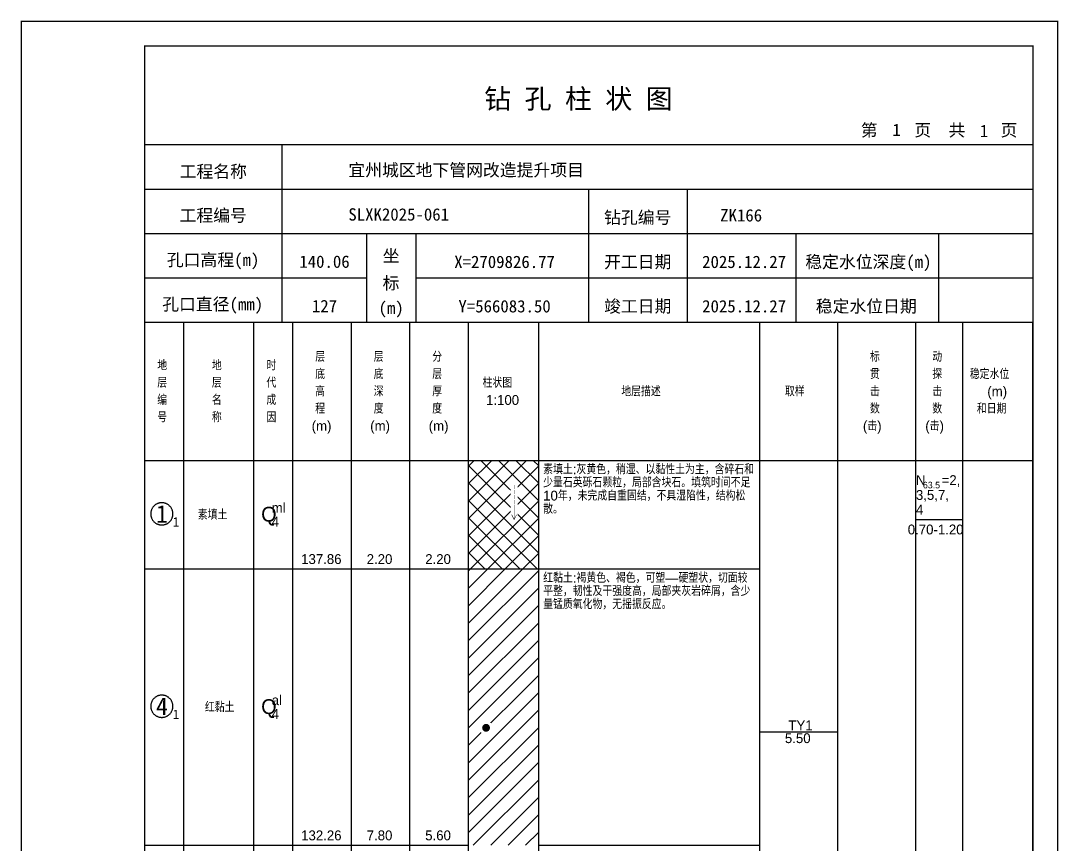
# Model space of a CAD drawing. Header units: millimetres. Extents: x 12489 to 89920, y 4630 to 4927.
# Drawn here: x 67929.3 to 68139.6, y 4759.7 to 4926.8 of the extents above; entities that cross this region are included whole.
import ezdxf
from ezdxf.enums import TextEntityAlignment as Align

# ---------------------------------------------------------------- set-up
doc = ezdxf.new("R2010")
doc.units = ezdxf.units.MM
doc.layers.add('GICAD_QUYANG', color=7, linetype='Continuous')
doc.layers.add('ZZT_TC', color=7, linetype='Continuous')
doc.styles.add('成果图图块', font='', dxfattribs={"height": 2.5})
doc.styles.add('成果图模板', font='')
doc.styles.add('成果图模板标题', font='simhei.ttf')
doc.styles.add('成果图表体', font='Comfont.shx', dxfattribs={"height": 2, "bigfont": 'Hztxt12a.shx'})
doc.styles.get('成果图图块').set_extended_font_data('FangSong_GB2312')
doc.styles.get('成果图模板').set_extended_font_data('FangSong_GB2312')

# ---------------------------------------------------------------- blocks, each defined once
blk = doc.blocks.new('DCBH-1-1-1527', base_point=(0.3, -0.11))
at = {"layer": 'ZZT_TC', "color": 7}
blk.add_polyline3d([(-0.19, 2.31, 0), (-0.3, 2.31, 0), (-0.41, 2.3, 0), (-0.52, 2.29, 0), (-0.63, 2.27, 0), (-0.73, 2.24, 0), (-0.84, 2.21, 0), (-0.95, 2.18, 0), (-1.05, 2.14, 0), (-1.15, 2.09, 0), (-1.25, 2.04, 0), (-1.35, 1.99, 0), (-1.44, 1.93, 0), (-1.53, 1.87, 0), (-1.62, 1.8, 0), (-1.7, 1.73, 0), (-1.78, 1.65, 0), (-1.86, 1.57, 0), (-1.93, 1.49, 0), (-2, 1.4, 0), (-2.06, 1.31, 0), (-2.12, 1.22, 0), (-2.17, 1.12, 0), (-2.22, 1.02, 0), (-2.27, 0.92, 0), (-2.31, 0.82, 0), (-2.34, 0.71, 0), (-2.37, 0.61, 0), (-2.4, 0.5, 0), (-2.41, 0.39, 0), (-2.43, 0.28, 0), (-2.44, 0.17, 0), (-2.44, 0.06, 0), (-2.44, -0.05, 0), (-2.43, -0.16, 0), (-2.41, -0.27, 0), (-2.4, -0.38, 0), (-2.37, -0.49, 0), (-2.34, -0.6, 0), (-2.31, -0.7, 0), (-2.27, -0.8, 0), (-2.22, -0.9, 0), (-2.17, -1, 0), (-2.12, -1.1, 0), (-2.06, -1.19, 0), (-2, -1.28, 0), (-1.93, -1.37, 0), (-1.86, -1.45, 0), (-1.78, -1.53, 0), (-1.7, -1.61, 0), (-1.62, -1.68, 0), (-1.53, -1.75, 0), (-1.44, -1.81, 0), (-1.35, -1.87, 0), (-1.25, -1.93, 0), (-1.15, -1.98, 0), (-1.05, -2.02, 0), (-0.95, -2.06, 0), (-0.84, -2.1, 0), (-0.73, -2.13, 0), (-0.63, -2.15, 0), (-0.52, -2.17, 0), (-0.41, -2.18, 0), (-0.3, -2.19, 0), (-0.19, -2.19, 0), (-0.08, -2.19, 0), (0.03, -2.18, 0), (0.14, -2.17, 0), (0.25, -2.15, 0), (0.36, -2.13, 0), (0.47, -2.1, 0), (0.57, -2.06, 0), (0.67, -2.02, 0), (0.77, -1.98, 0), (0.87, -1.93, 0), (0.97, -1.87, 0), (1.06, -1.81, 0), (1.15, -1.75, 0), (1.24, -1.68, 0), (1.32, -1.61, 0), (1.4, -1.53, 0), (1.48, -1.45, 0), (1.55, -1.37, 0), (1.62, -1.28, 0), (1.68, -1.19, 0), (1.74, -1.1, 0), (1.8, -1, 0), (1.85, -0.9, 0), (1.89, -0.8, 0), (1.93, -0.7, 0), (1.97, -0.6, 0), (2, -0.49, 0), (2.02, -0.38, 0), (2.04, -0.27, 0), (2.05, -0.16, 0), (2.06, -0.05, 0), (2.06, 0.06, 0), (2.06, 0.17, 0), (2.05, 0.28, 0), (2.04, 0.39, 0), (2.02, 0.5, 0), (2, 0.61, 0), (1.97, 0.71, 0), (1.93, 0.82, 0), (1.89, 0.92, 0), (1.85, 1.02, 0), (1.8, 1.12, 0), (1.74, 1.22, 0), (1.68, 1.31, 0), (1.62, 1.4, 0), (1.55, 1.49, 0), (1.48, 1.57, 0), (1.4, 1.65, 0), (1.32, 1.73, 0), (1.24, 1.8, 0), (1.15, 1.87, 0), (1.06, 1.93, 0), (0.97, 1.99, 0), (0.87, 2.04, 0), (0.77, 2.09, 0), (0.67, 2.14, 0), (0.57, 2.18, 0), (0.47, 2.21, 0), (0.36, 2.24, 0), (0.25, 2.27, 0), (0.14, 2.29, 0), (0.03, 2.3, 0), (-0.08, 2.31, 0), (-0.19, 2.31, 0)], dxfattribs=at)
at = {"style": '成果图图块'}
blk.add_text('1', height=3.57, dxfattribs=at).set_placement((-0.16, -1.74), align=Align.CENTER)
blk.add_text('1', height=1.91, dxfattribs=at).set_placement((2.03, -2.53))
blk = doc.blocks.new('DCBH-1-1-1528', base_point=(0.3, -0.11))
at = {"layer": 'ZZT_TC', "color": 7}
blk.add_polyline3d([(-0.19, 2.31, 0), (-0.3, 2.31, 0), (-0.41, 2.3, 0), (-0.52, 2.29, 0), (-0.63, 2.27, 0), (-0.73, 2.24, 0), (-0.84, 2.21, 0), (-0.95, 2.18, 0), (-1.05, 2.14, 0), (-1.15, 2.09, 0), (-1.25, 2.04, 0), (-1.35, 1.99, 0), (-1.44, 1.93, 0), (-1.53, 1.87, 0), (-1.62, 1.8, 0), (-1.7, 1.73, 0), (-1.78, 1.65, 0), (-1.86, 1.57, 0), (-1.93, 1.49, 0), (-2, 1.4, 0), (-2.06, 1.31, 0), (-2.12, 1.22, 0), (-2.17, 1.12, 0), (-2.22, 1.02, 0), (-2.27, 0.92, 0), (-2.31, 0.82, 0), (-2.34, 0.71, 0), (-2.37, 0.61, 0), (-2.4, 0.5, 0), (-2.41, 0.39, 0), (-2.43, 0.28, 0), (-2.44, 0.17, 0), (-2.44, 0.06, 0), (-2.44, -0.05, 0), (-2.43, -0.16, 0), (-2.41, -0.27, 0), (-2.4, -0.38, 0), (-2.37, -0.49, 0), (-2.34, -0.6, 0), (-2.31, -0.7, 0), (-2.27, -0.8, 0), (-2.22, -0.9, 0), (-2.17, -1, 0), (-2.12, -1.1, 0), (-2.06, -1.19, 0), (-2, -1.28, 0), (-1.93, -1.37, 0), (-1.86, -1.45, 0), (-1.78, -1.53, 0), (-1.7, -1.61, 0), (-1.62, -1.68, 0), (-1.53, -1.75, 0), (-1.44, -1.81, 0), (-1.35, -1.87, 0), (-1.25, -1.93, 0), (-1.15, -1.98, 0), (-1.05, -2.02, 0), (-0.95, -2.06, 0), (-0.84, -2.1, 0), (-0.73, -2.13, 0), (-0.63, -2.15, 0), (-0.52, -2.17, 0), (-0.41, -2.18, 0), (-0.3, -2.19, 0), (-0.19, -2.19, 0), (-0.08, -2.19, 0), (0.03, -2.18, 0), (0.14, -2.17, 0), (0.25, -2.15, 0), (0.36, -2.13, 0), (0.47, -2.1, 0), (0.57, -2.06, 0), (0.67, -2.02, 0), (0.77, -1.98, 0), (0.87, -1.93, 0), (0.97, -1.87, 0), (1.06, -1.81, 0), (1.15, -1.75, 0), (1.24, -1.68, 0), (1.32, -1.61, 0), (1.4, -1.53, 0), (1.48, -1.45, 0), (1.55, -1.37, 0), (1.62, -1.28, 0), (1.68, -1.19, 0), (1.74, -1.1, 0), (1.8, -1, 0), (1.85, -0.9, 0), (1.89, -0.8, 0), (1.93, -0.7, 0), (1.97, -0.6, 0), (2, -0.49, 0), (2.02, -0.38, 0), (2.04, -0.27, 0), (2.05, -0.16, 0), (2.06, -0.05, 0), (2.06, 0.06, 0), (2.06, 0.17, 0), (2.05, 0.28, 0), (2.04, 0.39, 0), (2.02, 0.5, 0), (2, 0.61, 0), (1.97, 0.71, 0), (1.93, 0.82, 0), (1.89, 0.92, 0), (1.85, 1.02, 0), (1.8, 1.12, 0), (1.74, 1.22, 0), (1.68, 1.31, 0), (1.62, 1.4, 0), (1.55, 1.49, 0), (1.48, 1.57, 0), (1.4, 1.65, 0), (1.32, 1.73, 0), (1.24, 1.8, 0), (1.15, 1.87, 0), (1.06, 1.93, 0), (0.97, 1.99, 0), (0.87, 2.04, 0), (0.77, 2.09, 0), (0.67, 2.14, 0), (0.57, 2.18, 0), (0.47, 2.21, 0), (0.36, 2.24, 0), (0.25, 2.27, 0), (0.14, 2.29, 0), (0.03, 2.3, 0), (-0.08, 2.31, 0), (-0.19, 2.31, 0)], dxfattribs=at)
at = {"style": '成果图图块'}
blk.add_text('4', height=3.57, dxfattribs=at).set_placement((-0.16, -1.74), align=Align.CENTER)
blk.add_text('1', height=1.91, dxfattribs=at).set_placement((2.03, -2.53))
blk = doc.blocks.new('gkqy1.dwg', base_point=(0.8, 0))
blk.add_wipeout([(-0.2, -0.2), (1.8, -0.2), (1.8, 1.8), (-0.2, 1.8)])
at = {"layer": 'GICAD_QUYANG'}
h = blk.add_hatch(color=7, dxfattribs=at)
edge = h.paths.add_edge_path()
edge.add_arc((0.8, 0.8), 0.8, 0, 360)
blk = doc.blocks.new('zztGLdt.dwg', base_point=(0.5, 0))
blk.add_wipeout([(-0.2, -0.2), (1.2, -0.2), (1.2, 3.2), (-0.2, 3.2)])
at = {"color": 7, "const_width": 0.1}
for points in [[(0.5, 3), (0.5, 0)], [(0, 1), (0.5, 0), (1, 1)]]:
    blk.add_lwpolyline(points, dxfattribs=at)
blk = doc.blocks.new('钻孔柱状图路桥昇龙制图梁世成校核莫家里.dwg253', base_point=(25, 236))
for p, q in [((52.82, 236), (52.82, 272)), ((25, 263), (205, 263)), ((115, 236), (115, 263)), ((135, 236), (135, 263)), ((25, 254), (205, 254)), ((70, 236), (70, 254)), ((80, 236), (80, 254)), ((157, 236), (157, 254)), ((185.95, 236), (185.95, 254)), ((25, 245), (70, 245)), ((80, 245), (205, 245))]:
    blk.add_line(p, q)
for points, const_width in [([(0, 0), (210, 0), (210, 297), (0, 297)], 0.25), ([(25, 5), (205, 5), (205, 292), (25, 292)], 0.3)]:
    blk.add_lwpolyline(points, close=True, dxfattribs=dict(const_width=const_width))
at = {"const_width": 0.3}
for points in [[(25, 272), (205, 272)], [(25, 236), (205, 236)]]:
    blk.add_lwpolyline(points, dxfattribs=at)
for s, height, style, p in [('钻 孔 柱 状 图', 4, '成果图模板标题', (93.8, 279.31)), ('第', 2.5, '成果图模板', (170.12, 273.7)), ('页', 2.5, '成果图模板', (180.96, 273.7)), ('共', 2.5, '成果图模板', (187.88, 273.7)), ('页', 2.5, '成果图模板', (198.44, 273.7)), ('工程名称', 2.5, '成果图模板', (32.07, 265.32)), ('宜州城区地下管网改造提升项目', 2.5, '成果图模板', (66.26, 265.61)), ('工程编号', 2.5, '成果图模板', (32.05, 256.41)), ('SLXK2025-061', 2.5, '成果图模板', (66.26, 256.61)), ('钻孔编号', 2.5, '成果图模板', (118.08, 256)), ('ZK166', 2.5, '成果图模板', (141.61, 256.43)), ('孔口高程(m)', 2.5, '成果图模板', (29.48, 247.41)), ('坐', 2.5, '成果图模板', (73.21, 248.24)), ('开工日期', 2.5, '成果图模板', (118.08, 247)), ('稳定水位深度(m)', 2.5, '成果图模板', (158.86, 247)), ('标', 2.5, '成果图模板', (73.21, 242.7)), ('孔口直径(mm)', 2.5, '成果图模板', (28.54, 238.41)), ('(m) ', 2.5, '成果图模板', (72.38, 237.65)), ('竣工日期', 2.5, '成果图模板', (118.08, 238)), ('稳定水位日期', 2.5, '成果图模板', (160.99, 238))]:
    blk.add_text(s, height=height, dxfattribs=dict(style=style)).set_placement(p)
at = {"style": '成果图模板'}
for s, p in [('1', (177.35, 273.74)), ('1', (195.08, 273.53)), ('140.06', (61.43, 247.04)), ('X=2709826.77', (97.92, 247)), ('2025.12.27', (146.46, 247)), ('127', (61.43, 238.04)), ('Y=566083.50', (97.92, 238)), ('2025.12.27', (146.46, 238))]:
    blk.add_text(s, height=2.5, dxfattribs=at).set_placement(p, align=Align.CENTER)

msp = doc.modelspace()

# ---------------------------------------------------------------- hatches: boundary and pattern name
at = {"linetype": 'Continuous'}
h = msp.add_hatch(dxfattribs=at)
h.set_pattern_fill('GKSTT', scale=0.5, style=0, pattern_type=2)
h.set_pattern_definition([(45, (0, 0), (-1.76776695, 1.76776695), []), (135, (0, 0), (-1.76776695, -1.76776695), [])])
h.paths.add_polyline_path([(68020.06, 4815.71), (68034.29, 4815.71), (68034.29, 4837.71), (68020.06, 4837.71)])
h = msp.add_hatch(dxfattribs=at)
h.set_pattern_fill('GKNXT', scale=0.5, style=0, pattern_type=2)
h.set_pattern_definition([(45, (0, 0), (-1.76776695, 1.76776695), [])])
h.paths.add_polyline_path([(68020.06, 4759.71), (68034.29, 4759.71), (68034.29, 4815.71), (68020.06, 4815.71)])

# ---------------------------------------------------------------- linework, layer by layer
at = {"color": 0}
for p, q in [((67954.45, 4837.71), (67962.35, 4837.71)), ((67954.45, 4815.71), (67954.45, 4837.71)), ((67962.35, 4815.71), (67962.35, 4837.71)), ((67954.45, 4815.71), (67962.35, 4815.71)), ((67954.45, 4815.71), (67962.35, 4815.71)), ((67954.45, 4759.71), (67954.45, 4815.71)), ((67962.35, 4759.71), (67962.35, 4815.71)), ((67954.45, 4759.71), (67962.35, 4759.71))]:
    msp.add_line(p, q, dxfattribs=at)
for points in [[(67954.45, 4865.71), (67962.35, 4865.71)], [(67954.45, 4837.71), (67954.45, 4865.71)], [(67962.35, 4837.71), (67962.35, 4865.71)], [(67962.35, 4865.71), (67976.58, 4865.71)], [(67962.35, 4837.71), (67962.35, 4865.71)], [(67976.58, 4837.71), (67976.58, 4865.71)], [(67976.58, 4865.71), (67984.49, 4865.71)], [(67976.58, 4837.71), (67976.58, 4865.71)], [(67984.49, 4837.71), (67984.49, 4865.71)], [(67984.49, 4865.71), (67996.35, 4865.71)], [(67984.49, 4837.71), (67984.49, 4865.71)], [(67996.35, 4837.71), (67996.35, 4865.71)], [(67996.35, 4865.71), (68008.2, 4865.71)], [(67996.35, 4837.71), (67996.35, 4865.71)], [(68008.2, 4837.71), (68008.2, 4865.71)], [(68008.2, 4865.71), (68020.06, 4865.71)], [(68008.2, 4837.71), (68008.2, 4865.71)], [(68020.06, 4837.71), (68020.06, 4865.71)], [(68020.06, 4865.71), (68034.29, 4865.71)], [(68020.06, 4837.71), (68020.06, 4865.71)], [(68034.29, 4837.71), (68034.29, 4865.71)], [(68034.29, 4865.71), (68079.11, 4865.71)], [(68034.29, 4837.71), (68034.29, 4865.71)], [(68079.11, 4837.71), (68079.11, 4865.71)], [(68079.11, 4865.71), (68094.92, 4865.71)], [(68079.11, 4837.71), (68079.11, 4865.71)], [(68094.92, 4837.71), (68094.92, 4865.71)], [(68094.92, 4865.71), (68110.73, 4865.71)], [(68094.92, 4837.71), (68094.92, 4865.71)], [(68110.73, 4837.71), (68110.73, 4865.71)], [(68110.73, 4865.71), (68120.22, 4865.71)], [(68110.73, 4837.71), (68110.73, 4865.71)], [(68120.22, 4837.71), (68120.22, 4865.71)], [(68120.22, 4865.71), (68134.45, 4865.71)], [(68120.22, 4837.71), (68120.22, 4865.71)], [(68134.45, 4837.71), (68134.45, 4865.71)], [(67954.45, 4837.71), (67962.35, 4837.71)], [(67954.45, 4643.71), (67954.45, 4837.71)], [(67954.45, 4837.71), (67962.35, 4837.71)], [(67962.35, 4643.71), (67962.35, 4837.71)], [(67962.35, 4837.71), (67976.58, 4837.71)], [(67962.35, 4643.71), (67962.35, 4837.71)], [(67962.35, 4837.71), (67976.58, 4837.71)], [(67962.35, 4837.71), (67976.58, 4837.71)], [(67962.35, 4815.71), (67962.35, 4837.71)], [(67976.58, 4643.71), (67976.58, 4837.71)], [(67976.58, 4815.71), (67976.58, 4837.71)], [(67976.58, 4837.71), (67984.49, 4837.71)], [(67976.58, 4643.71), (67976.58, 4837.71)], [(67976.58, 4837.71), (67984.49, 4837.71)], [(67976.58, 4837.71), (67984.49, 4837.71)], [(67976.58, 4815.71), (67976.58, 4837.71)], [(67984.49, 4643.71), (67984.49, 4837.71)], [(67984.49, 4815.71), (67984.49, 4837.71)], [(67984.49, 4837.71), (67996.35, 4837.71)], [(67984.49, 4643.71), (67984.49, 4837.71)], [(67984.49, 4837.71), (67996.35, 4837.71)], [(67984.49, 4837.71), (67996.35, 4837.71)], [(67984.49, 4815.71), (67984.49, 4837.71)], [(67996.35, 4643.71), (67996.35, 4837.71)], [(67996.35, 4815.71), (67996.35, 4837.71)], [(67996.35, 4837.71), (68008.2, 4837.71)], [(67996.35, 4643.71), (67996.35, 4837.71)], [(67996.35, 4837.71), (68008.2, 4837.71)], [(67996.35, 4837.71), (68008.2, 4837.71)], [(67996.35, 4815.71), (67996.35, 4837.71)], [(68008.2, 4643.71), (68008.2, 4837.71)], [(68008.2, 4815.71), (68008.2, 4837.71)], [(68008.2, 4837.71), (68020.06, 4837.71)], [(68008.2, 4643.71), (68008.2, 4837.71)], [(68008.2, 4837.71), (68020.06, 4837.71)], [(68008.2, 4837.71), (68020.06, 4837.71)], [(68008.2, 4815.71), (68008.2, 4837.71)], [(68020.06, 4643.71), (68020.06, 4837.71)], [(68020.06, 4815.71), (68020.06, 4837.71)], [(68020.06, 4837.71), (68034.29, 4837.71)], [(68020.06, 4643.71), (68020.06, 4837.71)], [(68020.06, 4837.71), (68034.29, 4837.71)], [(68034.29, 4643.71), (68034.29, 4837.71)], [(68034.29, 4837.71), (68079.11, 4837.71)], [(68034.29, 4643.71), (68034.29, 4837.71)], [(68034.29, 4837.71), (68079.11, 4837.71)], [(68034.29, 4837.71), (68079.11, 4837.71)], [(68034.29, 4815.71), (68034.29, 4837.71)], [(68079.11, 4643.71), (68079.11, 4837.71)], [(68079.11, 4815.71), (68079.11, 4837.71)], [(68079.11, 4837.71), (68094.92, 4837.71)], [(68079.11, 4643.71), (68079.11, 4837.71)], [(68079.11, 4837.71), (68094.92, 4837.71)], [(68094.92, 4643.71), (68094.92, 4837.71)], [(68094.92, 4837.71), (68110.73, 4837.71)], [(68094.92, 4643.71), (68094.92, 4837.71)], [(68094.92, 4837.71), (68110.73, 4837.71)], [(68110.73, 4643.71), (68110.73, 4837.71)], [(68110.73, 4837.71), (68120.22, 4837.71)], [(68110.73, 4643.71), (68110.73, 4837.71)], [(68110.73, 4837.71), (68120.22, 4837.71)], [(68110.73, 4837.71), (68120.22, 4837.71)], [(68110.73, 4825.71), (68110.73, 4837.71)], [(68120.22, 4643.71), (68120.22, 4837.71)], [(68120.22, 4825.71), (68120.22, 4837.71)], [(68120.22, 4837.71), (68134.45, 4837.71)], [(68120.22, 4643.71), (68120.22, 4837.71)], [(68120.22, 4837.71), (68134.45, 4837.71)], [(68134.45, 4643.71), (68134.45, 4837.71)], [(68110.73, 4825.71), (68120.22, 4825.71)], [(67962.35, 4815.71), (67976.58, 4815.71)], [(67962.35, 4815.71), (67976.58, 4815.71)], [(67962.35, 4759.71), (67962.35, 4815.71)], [(67976.58, 4759.71), (67976.58, 4815.71)], [(67976.58, 4815.71), (67984.49, 4815.71)], [(67976.58, 4815.71), (67984.49, 4815.71)], [(67976.58, 4759.71), (67976.58, 4815.71)], [(67984.49, 4759.71), (67984.49, 4815.71)], [(67984.49, 4815.71), (67996.35, 4815.71)], [(67984.49, 4815.71), (67996.35, 4815.71)], [(67984.49, 4759.71), (67984.49, 4815.71)], [(67996.35, 4759.71), (67996.35, 4815.71)], [(67996.35, 4815.71), (68008.2, 4815.71)], [(67996.35, 4815.71), (68008.2, 4815.71)], [(67996.35, 4759.71), (67996.35, 4815.71)], [(68008.2, 4759.71), (68008.2, 4815.71)], [(68008.2, 4815.71), (68020.06, 4815.71)], [(68008.2, 4815.71), (68020.06, 4815.71)], [(68008.2, 4759.71), (68008.2, 4815.71)], [(68020.06, 4759.71), (68020.06, 4815.71)], [(68034.29, 4815.71), (68079.11, 4815.71)], [(68034.29, 4815.71), (68079.11, 4815.71)], [(68034.29, 4759.71), (68034.29, 4815.71)], [(68079.11, 4759.71), (68079.11, 4815.71)], [(68079.11, 4782.71), (68094.92, 4782.71)], [(67962.35, 4759.71), (67976.58, 4759.71)], [(67976.58, 4759.71), (67984.49, 4759.71)], [(67984.49, 4759.71), (67996.35, 4759.71)], [(67996.35, 4759.71), (68008.2, 4759.71)], [(68008.2, 4759.71), (68020.06, 4759.71)], [(68034.29, 4759.71), (68079.11, 4759.71)]]:
    msp.add_lwpolyline(points, dxfattribs=at)
at = {"color": 7, "flags": 128}
msp.add_lwpolyline([(68020.06, 4815.71), (68034.29, 4815.71)], dxfattribs=at)

# ---------------------------------------------------------------- block references
for name, p in [('DCBH-1-1-1527', (67958.4, 4826.71)), ('DCBH-1-1-1528', (67958.4, 4787.71))]:
    msp.add_blockref(name, p)

# ---------------------------------------------------------------- texts
at = {"color": 0, "style": '成果图表体'}
for s, height, p in [('层', 2, (67989, 4857.71)), ('层', 2, (68000.85, 4857.71)), ('分', 2, (68012.71, 4857.71)), ('标', 2, (68101.41, 4857.71)), ('动', 2, (68114.05, 4857.71)), ('地', 2, (67956.98, 4855.96)), ('地', 2, (67968.05, 4855.96)), ('时', 2, (67979.11, 4855.96)), ('底', 2, (67989, 4854.21)), ('底', 2, (68000.85, 4854.21)), ('层', 2, (68012.71, 4854.21)), ('贯', 2, (68101.41, 4854.21)), ('探', 2, (68114.05, 4854.21)), ('稳定水位', 2, (68121.65, 4854.21)), ('层', 2, (67956.98, 4852.46)), ('层', 2, (67968.05, 4852.46)), ('代', 2, (67979.11, 4852.46)), ('高', 2, (67989, 4850.71)), ('深', 2, (68000.85, 4850.71)), ('厚', 2, (68012.71, 4850.71)), ('柱状图', 2, (68022.91, 4852.46)), ('地层描述', 2, (68051.02, 4850.71)), ('取样', 2, (68084.18, 4850.71)), ('击', 2, (68101.41, 4850.71)), ('击', 2, (68114.05, 4850.71)), ('(m)', 2, (68125.2, 4850.71)), ('编', 2, (67956.98, 4848.96)), ('名', 2, (67968.05, 4848.96)), ('成', 2, (67979.11, 4848.96)), ('1:100', 2, (68023.62, 4848.96)), ('程', 2, (67989, 4847.21)), ('度', 2, (68000.85, 4847.21)), ('度', 2, (68012.71, 4847.21)), ('数', 2, (68101.41, 4847.21)), ('数', 2, (68114.05, 4847.21)), ('和日期', 2, (68123.07, 4847.21)), ('号', 2, (67956.98, 4845.46)), ('称', 2, (67968.05, 4845.46)), ('因', 2, (67979.11, 4845.46)), ('(m)', 2, (67988.28, 4843.71)), ('(m)', 2, (68000.14, 4843.71)), ('(m)', 2, (68012, 4843.71)), ('(击)', 2, (68099.99, 4843.71)), ('(击)', 2, (68112.63, 4843.71)), ('N', 2, (68110.73, 4832.71)), ('=2,', 2, (68115.94, 4832.71)), ('3,5,7,', 2, (68110.73, 4829.71)), ('63.5', 1.333, (68112.15, 4832.04)), ('素填土', 2, (67965.2, 4825.71)), ('Q', 3, (67978.05, 4825.31)), ('ml', 2, (67980.18, 4827.11)), ('4', 2, (68110.73, 4826.71)), ('4', 2, (67980.18, 4824.31)), ('0.70-1.20', 2, (68109.08, 4822.71)), ('137.86', 2, (67986.15, 4816.71)), ('2.20', 2, (67999.43, 4816.71)), ('2.20', 2, (68011.29, 4816.71)), ('al', 2, (67980.18, 4788.11)), ('红黏土', 2, (67966.63, 4786.71)), ('Q', 3, (67978.05, 4786.31)), ('4', 2, (67980.18, 4785.31)), ('TY1', 2, (68084.89, 4783.01)), ('5.50', 2, (68084.18, 4780.41)), ('132.26', 2, (67986.15, 4760.71)), ('7.80', 2, (67999.43, 4760.71)), ('5.60', 2, (68011.29, 4760.71))]:
    msp.add_text(s, height=height, dxfattribs=at).set_placement(p)
at = {"color": 0, "char_height": 2, "width": 43.0292, "attachment_point": 1, "line_spacing_factor": 0.8, "style": '成果图表体'}
for s, insert in [('素填土:灰黄色，稍湿、以黏性土为主，含碎石和少量石英砾石颗粒，局部含块石。填筑时间不足10年，未完成自重固结，不具湿陷性，结构松散。', (68035.19, 4836.91)), ('红黏土:褐黄色、褐色，可塑—硬塑状，切面较平整，韧性及干强度高，局部夹灰岩碎屑，含少量锰质氧化物，无摇振反应。', (68035.19, 4814.91))]:
    msp.add_mtext(s, dxfattribs=dict(at, insert=insert))

# ---------------------------------------------------------------- next in the draw order: block references
for name, p in [('zztGLdt.dwg', (68029.31, 4829.71)), ('gkqy1.dwg', (68023.62, 4782.71))]:
    msp.add_blockref(name, p)

# ---------------------------------------------------------------- next in the draw order: block references
msp.add_blockref('zztGLdt.dwg', (68029.31, 4828.71))

# ---------------------------------------------------------------- next in the draw order: block references
msp.add_blockref('zztGLdt.dwg', (68029.31, 4827.71))

# ---------------------------------------------------------------- next in the draw order: block references
msp.add_blockref('zztGLdt.dwg', (68029.31, 4826.71))

# ---------------------------------------------------------------- next in the draw order: block references
msp.add_blockref('zztGLdt.dwg', (68029.31, 4825.71))

# ---------------------------------------------------------------- next in the draw order: block references
msp.add_blockref('钻孔柱状图路桥昇龙制图梁世成校核莫家里.dwg253', (67954.45, 4865.71))

doc.saveas('drawing.dxf')
